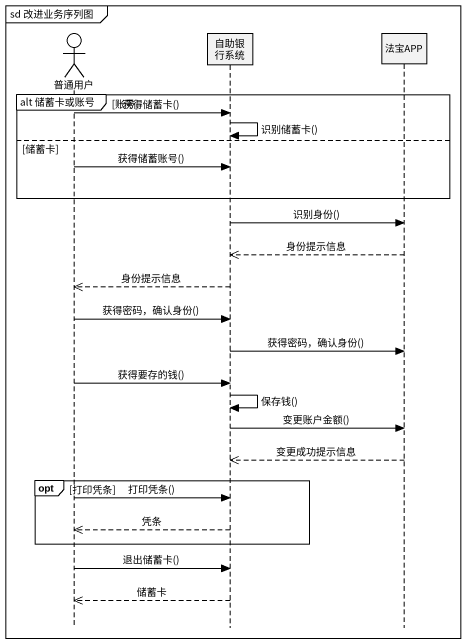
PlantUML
@startuml
mainframe sd 改进业务序列图
hide footbox
actor 普通用户
participant 自助银行系统
participant 法宝APP

group alt 储蓄卡或账号 [账号]
  普通用户 -> 自助银行系统 : 获得储蓄卡()
  自助银行系统 -> 自助银行系统 : 识别储蓄卡()
else 储蓄卡
  普通用户 -> 自助银行系统 : 获得储蓄账号()
end
自助银行系统 -> 法宝APP : 识别身份()
法宝APP -->> 自助银行系统 : 身份提示信息
自助银行系统 -->> 普通用户 : 身份提示信息
普通用户 -> 自助银行系统 : 获得密码，确认身份()
自助银行系统 -> 法宝APP : 获得密码，确认身份()
普通用户 -> 自助银行系统 : 获得要存的钱()
自助银行系统 -> 自助银行系统 : 保存钱()
自助银行系统 -> 法宝APP : 变更账户金额()
法宝APP -->> 自助银行系统 : 变更成功提示信息
opt 打印凭条
  普通用户 -> 自助银行系统 : 打印凭条()
  自助银行系统 -->> 普通用户 : 凭条
end
普通用户 -> 自助银行系统 : 退出储蓄卡()
自助银行系统 -->> 普通用户 : 储蓄卡
@enduml
